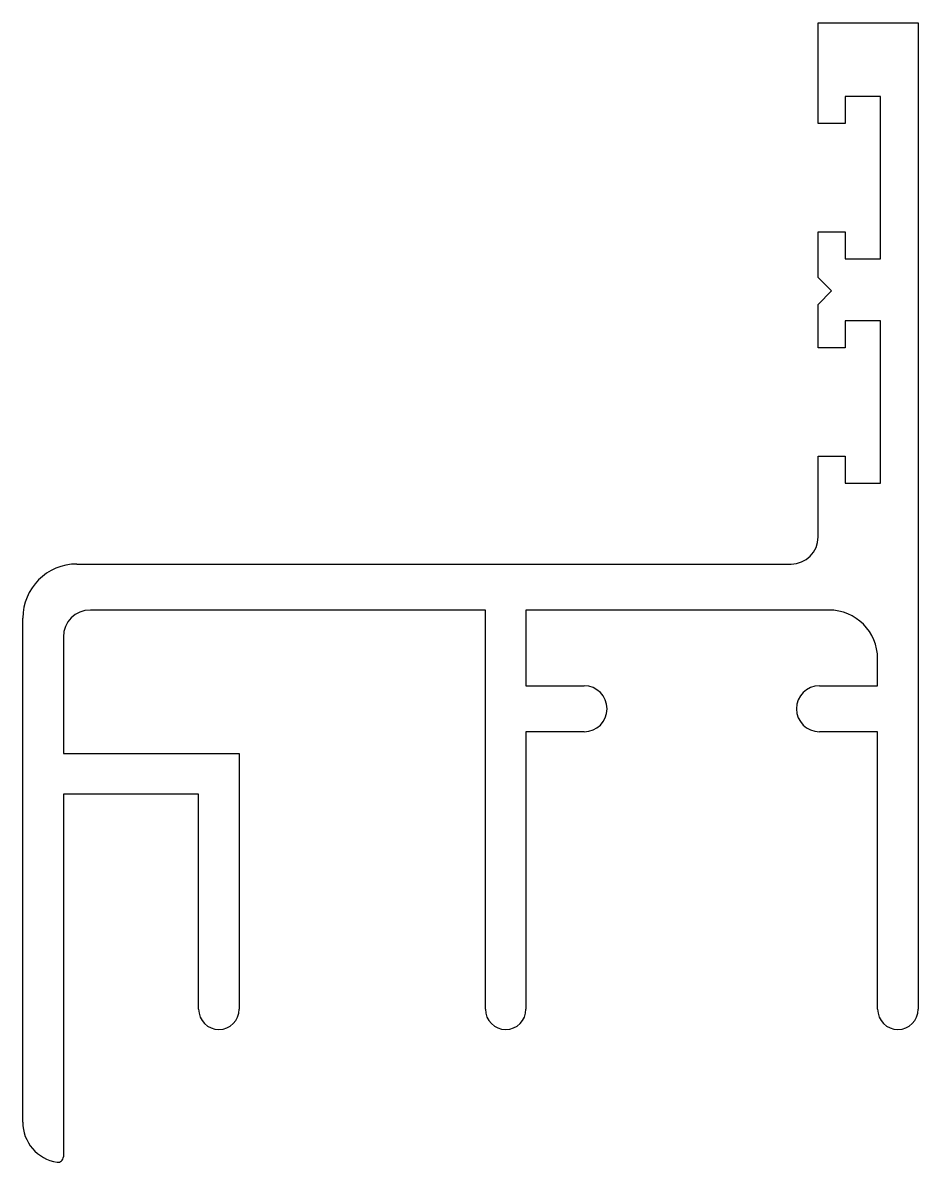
# Model space of a CAD drawing. Extents: x 984.2 to 1017.3, y 361.6 to 403.7.
import ezdxf

# ---------------------------------------------------------------- set-up
doc = ezdxf.new("R2010")
doc.units = 0
doc.header["$LTSCALE"] = 0.5
doc.layers.get('0').update_dxf_attribs({"linetype": 'CONTINUOUS'})

msp = doc.modelspace()

# ---------------------------------------------------------------- linework, layer by layer
at = {"color": 7, "ltscale": 0.465501}
for p, q in [((1013.563, 403.742), (1017.263, 403.742)), ((1013.563, 400.014), (1013.563, 403.742)), ((1017.263, 403.742), (1017.263, 367.292)), ((1014.563, 401.014), (1014.563, 400.014)), ((1015.863, 401.014), (1014.563, 401.014)), ((1015.863, 395.014), (1015.863, 401.014)), ((1014.563, 400.014), (1013.563, 400.014)), ((1013.563, 396.014), (1014.563, 396.014)), ((1013.563, 394.333), (1013.563, 396.014)), ((1014.563, 396.014), (1014.563, 395.014)), ((1014.563, 395.014), (1015.863, 395.014)), ((1014.063, 393.833), (1013.563, 394.333)), ((1013.563, 393.333), (1014.063, 393.833)), ((1013.563, 391.73), (1013.563, 393.333)), ((1014.563, 392.73), (1014.563, 391.73)), ((1015.863, 392.73), (1014.563, 392.73)), ((1015.863, 386.73), (1015.863, 392.73)), ((1014.563, 391.73), (1013.563, 391.73)), ((1013.563, 387.73), (1014.563, 387.73)), ((1013.563, 384.742), (1013.563, 387.73)), ((1014.563, 387.73), (1014.563, 386.73)), ((1014.563, 386.73), (1015.863, 386.73)), ((986.163, 383.742), (1007.963, 383.742)), ((1007.963, 383.742), (1012.563, 383.742)), ((1001.263, 382.042), (986.663, 382.042)), ((1001.263, 367.292), (1001.263, 382.042)), ((1013.963, 382.042), (1002.763, 382.042)), ((1002.763, 382.042), (1002.763, 379.242)), ((984.163, 363.122), (984.163, 381.742)), ((985.663, 381.042), (985.663, 376.742)), ((1015.763, 379.242), (1015.763, 380.242)), ((1002.763, 379.242), (1004.913, 379.242)), ((1013.613, 379.242), (1015.763, 379.242)), ((1002.763, 377.542), (1002.763, 367.292)), ((1004.913, 377.542), (1002.763, 377.542)), ((1015.763, 377.542), (1013.613, 377.542)), ((1015.763, 367.292), (1015.763, 377.542)), ((985.663, 376.742), (992.163, 376.742)), ((992.163, 376.742), (992.163, 367.292)), ((985.663, 375.242), (985.663, 361.837)), ((990.663, 375.242), (985.663, 375.242)), ((990.663, 367.292), (990.663, 375.242))]:
    msp.add_line(p, q, dxfattribs=at)
for centre, radius, start, end in [((1012.563, 384.742), 1, 270, 0), ((986.163, 381.742), 2, 90, 180), ((986.663, 381.042), 1, 90, 180), ((1013.963, 380.242), 1.8, 0, 90), ((1004.913, 378.392), 0.85, 270, 90), ((1013.613, 378.392), 0.85, 90, 270), ((991.413, 367.292), 0.75, 180, 0), ((1002.013, 367.292), 0.75, 180, 0), ((1016.513, 367.292), 0.75, 180, 0), ((985.653, 363.113), 1.49, 179.6825, 261.4674), ((985.463, 361.837), 0.2, 261.1501, 0)]:
    msp.add_arc(centre, radius, start, end, dxfattribs=at)

doc.saveas('drawing.dxf')
